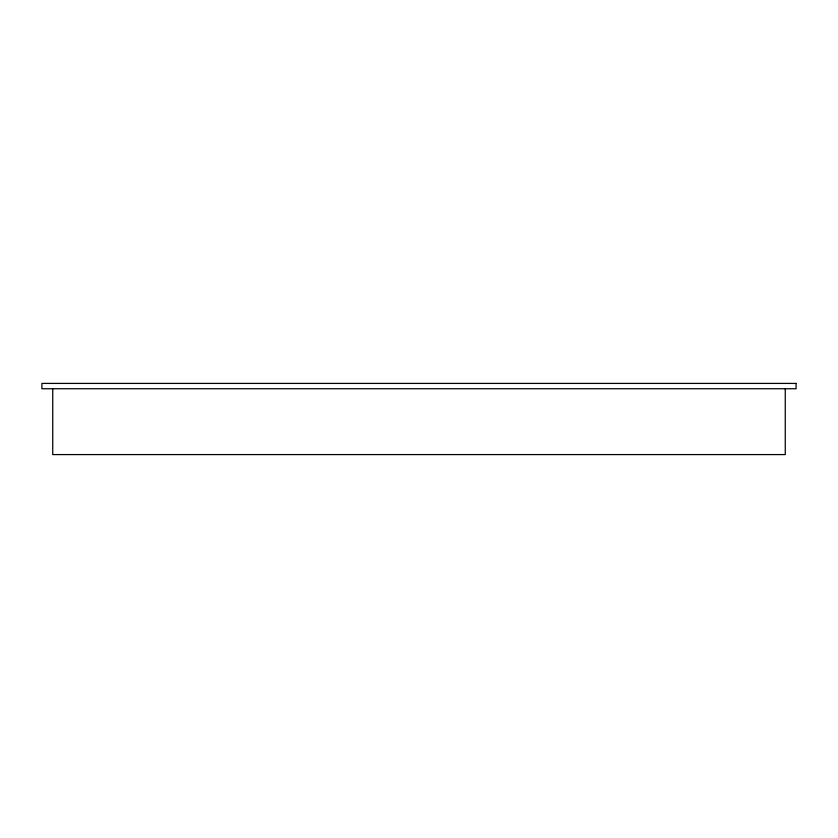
<?xml version="1.0" encoding="UTF-8"?>
<svg xmlns="http://www.w3.org/2000/svg" width="838" height="838" viewBox="0 0 838 838"><rect width="100%" height="100%" fill="white"/><g stroke="black" fill="none" stroke-linecap="round" stroke-linejoin="round"><path stroke-width="1.26" d="M785.269 388.738L785.269 454.584L52.731 454.584L52.731 388.738M796.1 383.416L41.9 383.416L41.9 388.738L796.1 388.738L796.1 383.416"/></g></svg>
